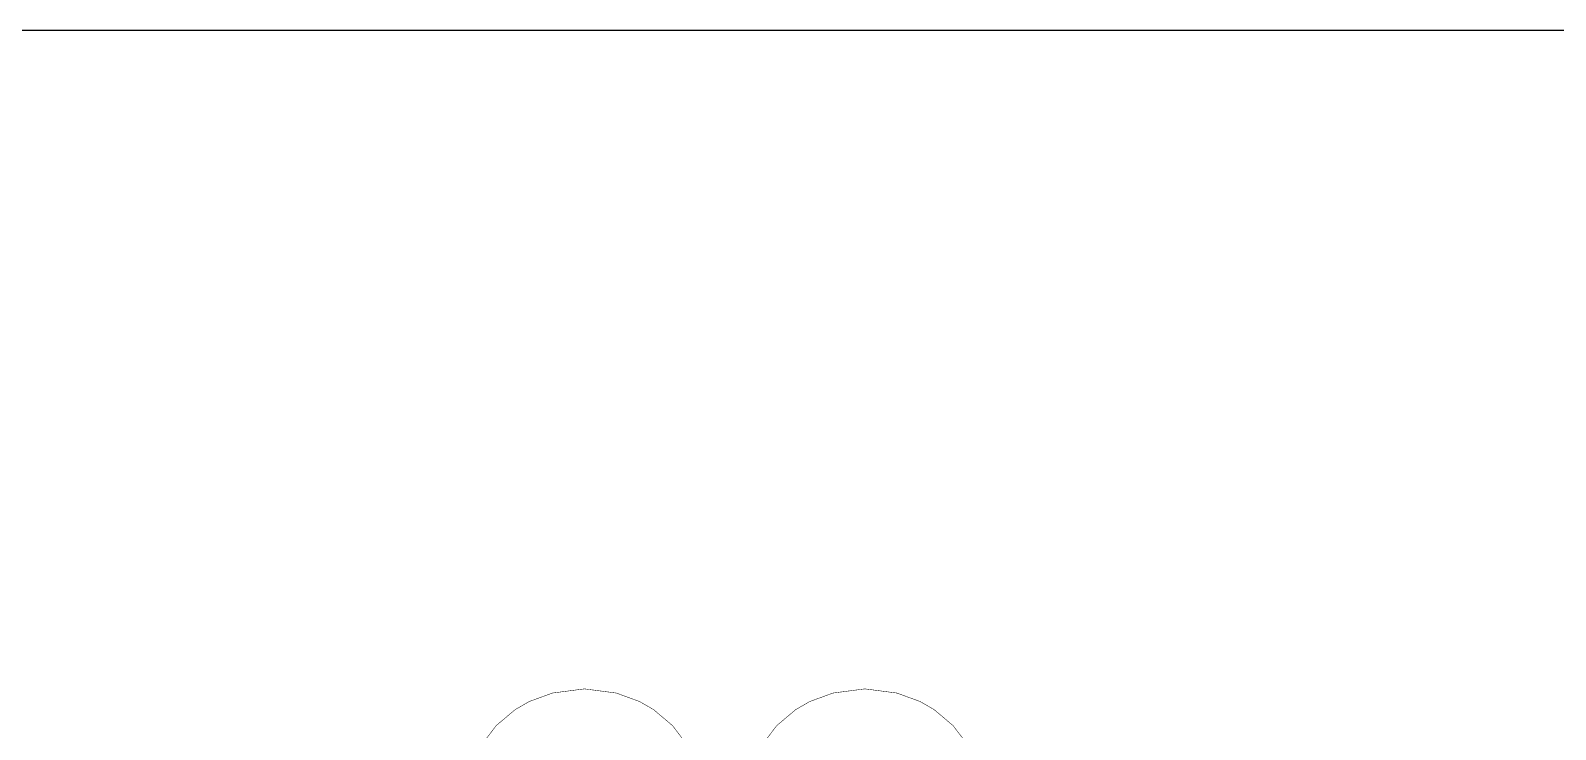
# Model space of a CAD drawing. Header units: inches. Extents: x 1576.4 to 1607.7, y 908.2 to 923.
# Drawn here: x 1583.25 to 1590.31, y 919.72 to 922.95 of the extents above; entities that cross this region are included whole.
import ezdxf

# ---------------------------------------------------------------- set-up
doc = ezdxf.new("R2010")
doc.units = ezdxf.units.IN

msp = doc.modelspace()

# ---------------------------------------------------------------- linework, layer by layer
msp.add_lwpolyline([(1607.5708, 922.9522), (1576.4227, 922.9522), (1576.5374, 908.237), (1607.6854, 908.237)], close=True)
at = {"color": 0}
for points in [[(1586.3919, 919.3289, 0.00225, 0.00225, 0), (1586.3919, 919.3664, 0.00225, 0.00225, 0), (1586.372, 919.4789, 0.00225, 0.00225, 0), (1586.3149, 919.6167, 0.00225, 0.00225, 0), (1586.2244, 919.7351, 0.00225, 0.00225, 0), (1586.1369, 919.809, 0.00225, 0.00225, 0), (1586.1044, 919.8278, 0.00225, 0.00225, 0), (1586.0719, 919.8465, 0.00225, 0.00225, 0), (1585.9643, 919.8858, 0.00225, 0.00225, 0), (1585.8164, 919.9051, 0.00225, 0.00225, 0), (1585.6685, 919.8858, 0.00225, 0.00225, 0), (1585.5609, 919.8465, 0.00225, 0.00225, 0), (1585.5284, 919.8278, 0.00225, 0.00225, 0), (1585.4959, 919.809, 0.00225, 0.00225, 0), (1585.4083, 919.7354, 0.00225, 0.00225, 0), (1585.3178, 919.6169, 0.00225, 0.00225, 0), (1585.2607, 919.4793, 0.00225, 0.00225, 0), (1585.2409, 919.3665, 0.00225, 0.00225, 0), (1585.2409, 919.3289, 0.00225, 0.00225, 0)], [(1587.691, 919.3289, 0.00225, 0.00225, 0), (1587.691, 919.3664, 0.00225, 0.00225, 0), (1587.671, 919.4789, 0.00225, 0.00225, 0), (1587.6139, 919.6167, 0.00225, 0.00225, 0), (1587.5234, 919.7351, 0.00225, 0.00225, 0), (1587.4359, 919.809, 0.00225, 0.00225, 0), (1587.4034, 919.8278, 0.00225, 0.00225, 0), (1587.3709, 919.8465, 0.00225, 0.00225, 0), (1587.2633, 919.8858, 0.00225, 0.00225, 0), (1587.1153, 919.9051, 0.00225, 0.00225, 0), (1586.9674, 919.8858, 0.00225, 0.00225, 0), (1586.8599, 919.8465, 0.00225, 0.00225, 0), (1586.8274, 919.8278, 0.00225, 0.00225, 0), (1586.7948, 919.809, 0.00225, 0.00225, 0), (1586.7073, 919.7354, 0.00225, 0.00225, 0), (1586.6168, 919.6169, 0.00225, 0.00225, 0), (1586.5597, 919.4793, 0.00225, 0.00225, 0), (1586.5399, 919.3665, 0.00225, 0.00225, 0), (1586.5399, 919.3289, 0.00225, 0.00225, 0)]]:
    msp.add_lwpolyline(points, format="xyseb", dxfattribs=at)

doc.saveas('drawing.dxf')
